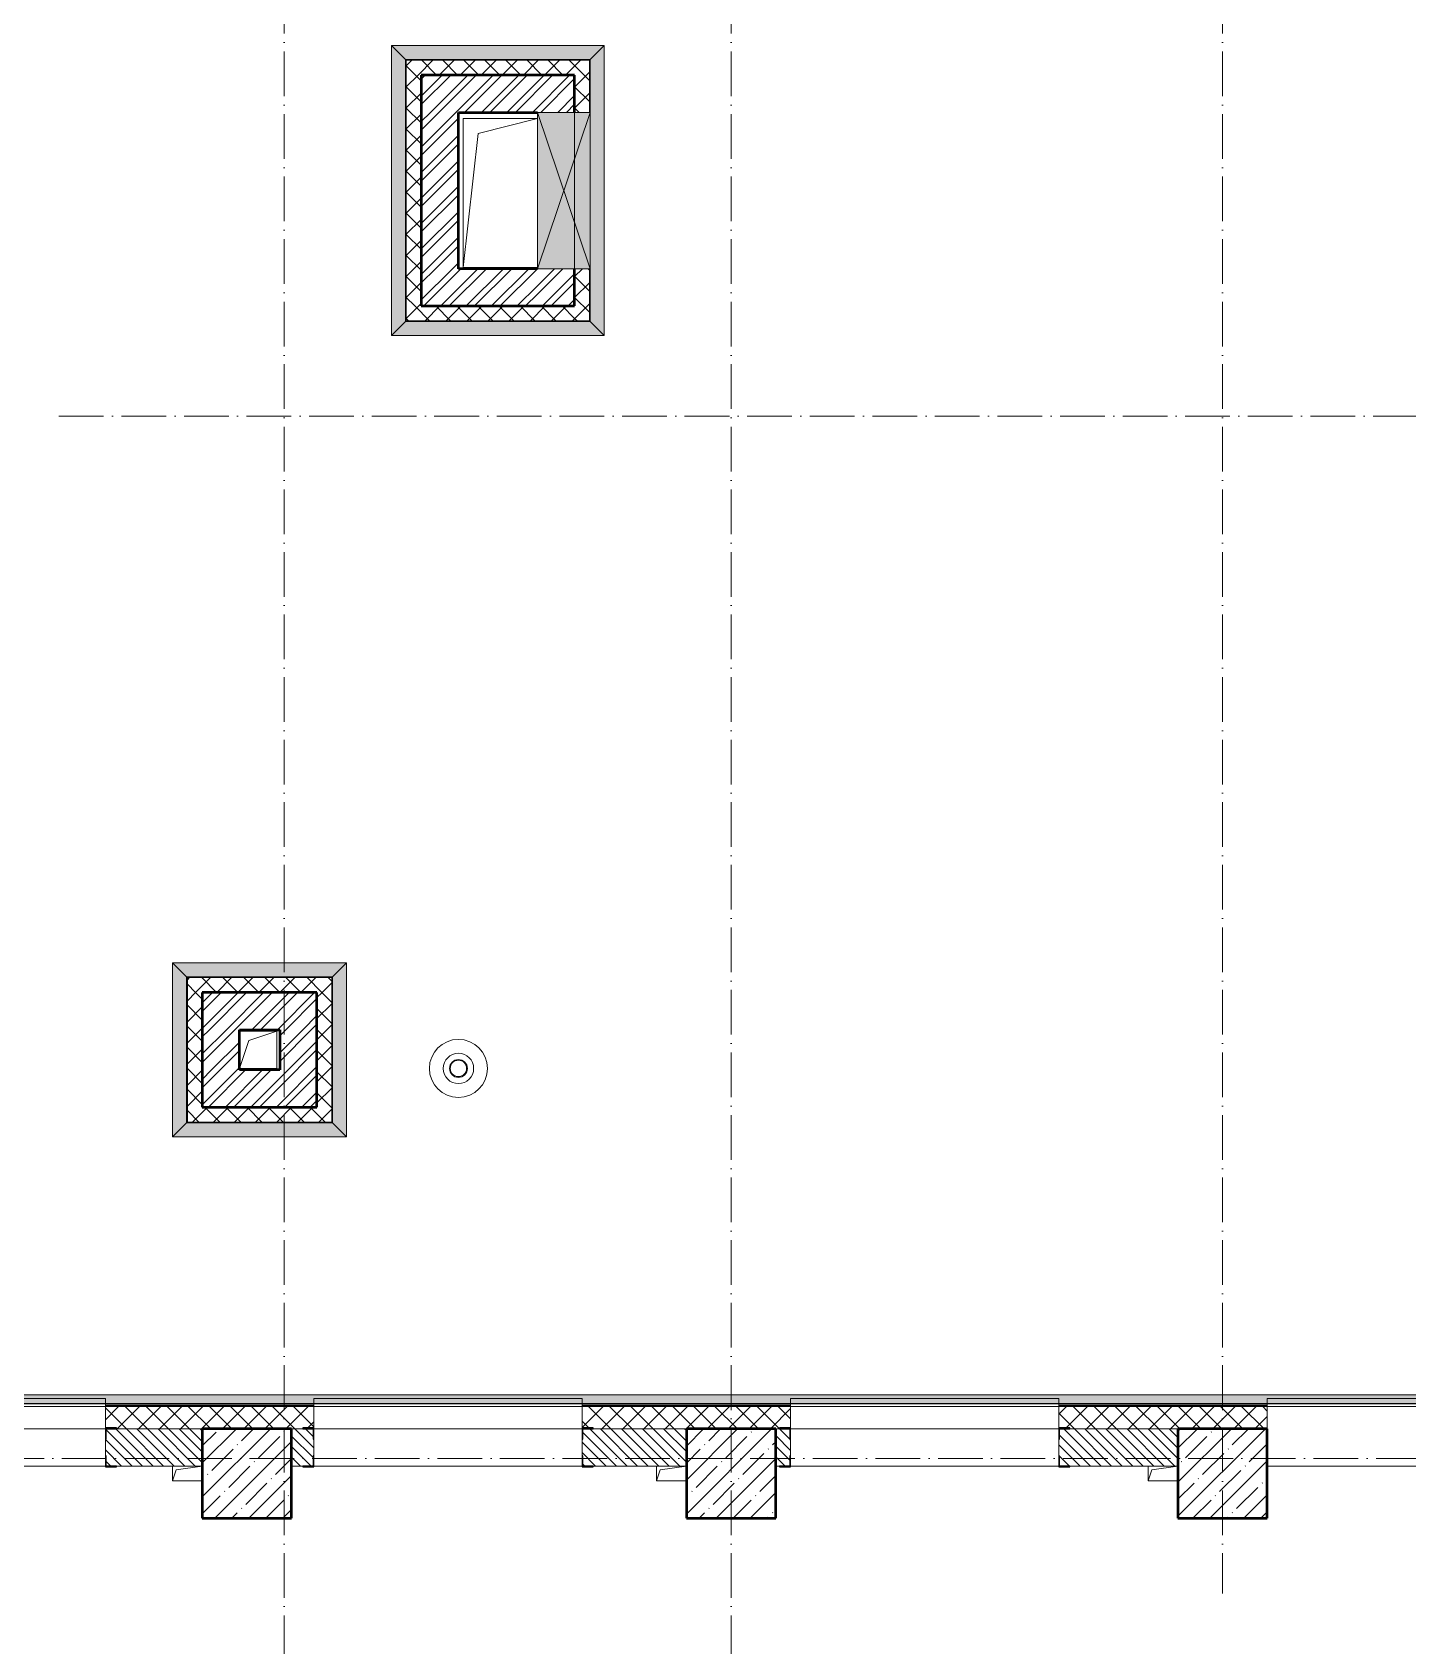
# Model space of a CAD drawing. Header units: millimetres. Extents: x -213536 to 1564669, y -45299 to 942238.
# Drawn here: x 18667 to 27901, y 525341 to 536175 of the extents above; entities that cross this region are included whole.
import ezdxf

# ---------------------------------------------------------------- set-up
doc = ezdxf.new("R2010")
doc.units = ezdxf.units.MM
doc.linetypes.add('50_200_ШТРИХ_1Т_ш5_п1_п1_', pattern=[700, 500, -100, 0, -100])
for name, color, linetype, lineweight in [('3.1) ЖБ окна 1.2 м', 102, 'Continuous', 30), ('A-DETL-GENF-OTLN', 7, 'Continuous', 9), ('A-FLOR-____-OTLN', 7, 'Continuous', 9), ('A-GENM-____-MCUT', 7, 'Continuous', 25), ('A-GENM-____-OTLN', 7, 'Continuous', 9), ('A-GENM-____-OTLN-1', 7, 'Continuous', 25), ('A-GLAZ-____-OTLN', 7, 'Continuous', 9), ('A-WALL-____-MCUT', 7, 'Continuous', 13), ('A-WALL-____-MCUT-1', 7, 'Continuous', 9), ('A-WALL-____-MCUT-2', 7, 'Continuous', 50), ('A-WALL-____-OTLN', 7, 'Continuous', 9), ('A-WALL-____-PATT-1', 7, 'Continuous', 9), ('A-WALL-FNSH-MCUT-1', 7, 'Continuous', 9), ('S-COLS-____-MCUT', 7, 'Continuous', 50), ('S-COLS-____-OTLN', 7, 'Continuous', 9), ('S-GRID-____-OTLN-1', 7, '50_200_ШТРИХ_1Т_ш5_п1_п1_', 9)]:
    doc.layers.add(name, color=color, linetype=linetype, lineweight=lineweight)
doc.layers.add('A-GLAZ-____-OTLN-1', color=7, linetype='Continuous', lineweight=9, true_color=0xc0c0c0)
pattern_1 = [(45, (-15591.66, 459015.94), (-70.71068, 70.71068), []), (135, (-15591.66, 459015.94), (-70.71068, -70.71068), [])]
pattern_2 = [(135, (-15591.663, 459015.94), (-35.35534, -35.35534), [])]
pattern_3 = [(45, (-15591.66, 459015.94), (-85.53659, 85.53659), []), (45, (-15534.64, 459015.94), (-85.53659, 85.53659), [])]

# ---------------------------------------------------------------- blocks, each defined once
blk = doc.blocks.new('BSC_Колонна _Прямоугольная - 600х600-V73-АР1_План отверстий 2 этажа в осях 1-64_Ю-ЯЯ')
at = {"layer": 'S-COLS-____-OTLN'}
h = blk.add_hatch(dxfattribs=at)
h.set_pattern_fill('FP_85', color=256, style=0, pattern_type=2)
h.set_pattern_definition([(45, (-35700, -67481.04), (-114.04925, 114.04925), []), (45, (-35585.95, -67481.04), (-114.04925, 114.04925), [201.613, -40.323, 3.353, -36.97])])
h.paths.add_polyline_path([(-300, -300), (300, -300), (300, 300), (-300, 300)], flags=0)
at = {"layer": 'S-COLS-____-MCUT'}
for p, q in [((300, 300), (-300, 300)), ((-300, 300), (-300, -300)), ((300, -300), (300, 300)), ((-300, -300), (300, -300))]:
    blk.add_line(p, q, dxfattribs=at)
blk = doc.blocks.new('BSC_Колонна _Прямоугольная - 600х600-V77-АР1_План отверстий 2 этажа в осях 1-64_Ю-ЯЯ')
at = {"layer": 'S-COLS-____-OTLN'}
h = blk.add_hatch(dxfattribs=at)
h.set_pattern_fill('FP_89', color=256, style=0, pattern_type=2)
h.set_pattern_definition([(45, (-38950, -67481.04), (-114.04925, 114.04925), []), (45, (-38835.95, -67481.04), (-114.04925, 114.04925), [201.613, -40.323, 3.353, -36.97])])
h.paths.add_polyline_path([(-300, -300), (300, -300), (300, 300), (-300, 300), (-300, 237)], flags=0)
at = {"layer": 'S-COLS-____-MCUT'}
for p, q in [((300, 300), (-300, 300)), ((-300, 300), (-300, -300)), ((300, -300), (300, 300)), ((-300, -300), (300, -300))]:
    blk.add_line(p, q, dxfattribs=at)
blk = doc.blocks.new('BSC_Колонна _Прямоугольная - 600х600-V85-АР1_План отверстий 2 этажа в осях 1-64_Ю-ЯЯ')
at = {"layer": 'S-COLS-____-OTLN'}
h = blk.add_hatch(dxfattribs=at)
h.set_pattern_fill('FP_98', color=256, style=0, pattern_type=2)
h.set_pattern_definition([(45, (-42250, -67481.04), (-114.04925, 114.04925), []), (45, (-42135.95, -67481.04), (-114.04925, 114.04925), [201.613, -40.323, 3.353, -36.97])])
h.paths.add_polyline_path([(-300, -300), (300, -300), (300, 300), (-300, 300)], flags=0)
at = {"layer": 'S-COLS-____-MCUT'}
for p, q in [((300, 300), (-300, 300)), ((-300, 300), (-300, -300)), ((300, -300), (300, 300)), ((-300, -300), (300, -300))]:
    blk.add_line(p, q, dxfattribs=at)
blk = doc.blocks.new('Фахверк_СКБ_Уголок - 250_1500-27508739-АР1_План отверстий 2 этажа в осях 1-64_Ю-ЯЯ')
at = {"layer": 'A-GENM-____-MCUT'}
for p, q in [((125, 181), (50, 181)), ((50, 181), (50, 175)), ((50, 175), (119, 175)), ((119, 175), (119, 106)), ((125, 106), (125, 181)), ((119, 106), (125, 106)), ((119, -75), (50, -75)), ((50, -75), (50, -81)), ((50, -81), (125, -81)), ((125, -6), (119, -6)), ((119, -6), (119, -75)), ((125, -81), (125, -6))]:
    blk.add_line(p, q, dxfattribs=at)
blk = doc.blocks.new('Фахверк_СКБ_Уголок - 250_1500_1-27508816-АР1_План отверстий 2 этажа в осях 1-64_Ю-ЯЯ')
at = {"layer": 'A-GENM-____-MCUT'}
for p, q in [((200, 181), (125, 181)), ((125, 181), (125, 106)), ((131, 106), (131, 175)), ((131, 175), (200, 175)), ((200, 175), (200, 181)), ((125, 106), (131, 106)), ((131, -6), (125, -6)), ((125, -6), (125, -81)), ((125, -81), (200, -81)), ((131, -75), (131, -6)), ((200, -75), (131, -75)), ((200, -81), (200, -75))]:
    blk.add_line(p, q, dxfattribs=at)
blk = doc.blocks.new('Отлив_СКБ - Отлив витража_СФТК-31884011-АР1_План отверстий 2 этажа в осях 1-64_Ю-ЯЯ')
at = {"layer": 'A-GLAZ-____-OTLN-1'}
for points in [[(1800, 2), (1800, 37), (0, 37), (0, 2), (1715, 2)], [(1715, 0), (1800, 0), (1800, 2), (0, 2), (0, 0)]]:
    blk.add_hatch(color=256, dxfattribs=at).paths.add_polyline_path(points, flags=0)
at = {"layer": 'A-GLAZ-____-OTLN'}
for p, q in [((0, 3), (0, 37)), ((1800, 37), (0, 37)), ((0, 2), (1800, 2)), ((1800, 37), (1800, 3)), ((1800, 0), (0, 0))]:
    blk.add_line(p, q, dxfattribs=at)
blk = doc.blocks.new('Кровельный аэратор - 143_Кровельный аэратор-15605992-АР1_План отверстий 2 этажа в осях 1-64_Ю-ЯЯ')
at = {"layer": 'A-GENM-____-OTLN'}
for radius, start, end in [(195, 360, 180), (195, 180, 360), (102, 360, 180), (102, 180, 360), (60, 360, 180), (60, 180, 360), (55, 360, 180), (55, 180, 360)]:
    blk.add_arc((0, 0), radius, start, end, dxfattribs=at)
blk = doc.blocks.new('AR_Отверстие прямоугольное _в плите_ - AR_Отверстие прямоугольное _в плите_-V173-АР1_План отверстий 2 этажа в осях 1-64_Ю-ЯЯ')
at = {"layer": 'A-GENM-____-OTLN'}
for p, q in [((-100, 50), (-100, -50)), ((-100, -50), (-75, 25)), ((-75, 25), (100, 50)), ((-100, -50), (100, -50))]:
    blk.add_line(p, q, dxfattribs=at)
blk = doc.blocks.new('AR_Отверстие прямоугольное _в плите_ - AR_Отверстие прямоугольное _в плите_-30458064-АР1_План отверстий 2 этажа в осях 1-64_Ю-ЯЯ')
at = {"layer": 'A-GENM-____-OTLN'}
for p, q in [((125, 125), (-125, 125)), ((-63, 63), (125, 125)), ((125, -125), (125, 125)), ((-125, -125), (-63, 63)), ((-125, -125), (125, -125))]:
    blk.add_line(p, q, dxfattribs=at)
blk = doc.blocks.new('AR_Отверстие прямоугольное _в плите_ - AR_Отверстие прямоугольное _в плите_-30552728-АР1_План отверстий 2 этажа в осях 1-64_Ю-ЯЯ')
at = {"layer": 'A-GENM-____-OTLN'}
for p, q in [((249, 500), (-250, 500)), ((-250, 500), (-250, -500)), ((-150, 400), (249, 500)), ((-250, -500), (-150, 400)), ((-250, -500), (249, -500))]:
    blk.add_line(p, q, dxfattribs=at)
blk = doc.blocks.new('AR_Отверстие прямоугольное _в стене__БезПР - AR_Отверстие прямоугольное _в стене__БезПР-31948034-АР1_План отверстий 2 этажа в осях 1-64_Ю-ЯЯ')
at = {"layer": 'A-GLAZ-____-OTLN'}
blk.add_hatch(color=256, dxfattribs=at).paths.add_polyline_path([(525, 230), (-525, 230), (-525, -125), (525, -125), (525, 211)], flags=0)
at = {"layer": 'A-DETL-GENF-OTLN'}
for p, q in [((-525, -125), (-525, 230)), ((-525, 230), (525, 230)), ((525, 230), (-525, -125)), ((-525, 230), (525, -125)), ((525, 230), (-525, 230)), ((-525, 230), (-525, -125)), ((525, 230), (525, -125)), ((525, -125), (525, 230)), ((525, -125), (-525, -125)), ((-525, -125), (525, -125))]:
    blk.add_line(p, q, dxfattribs=at)
at = {"layer": 'A-GLAZ-____-OTLN'}
blk.add_line((525, 125), (-525, 125), dxfattribs=at)
blk = doc.blocks.new('Отлив_СКБ1 - Отлив_Шахты-32497870-АР1_План отверстий 2 этажа в осях 1-64_Ю-ЯЯ')
at = {"layer": 'A-GLAZ-____-OTLN-1'}
blk.add_hatch(color=256, dxfattribs=at).paths.add_polyline_path([(969, -199), (873, -103), (873, -105), (-103, -105), (-103, -103), (-199, -199), (875, -199)], flags=0)
at = {"layer": 'A-GLAZ-____-OTLN'}
for p, q in [((-199, -199), (-103, -103)), ((873, -103), (969, -199)), ((-199, -199), (969, -199))]:
    blk.add_line(p, q, dxfattribs=at)
blk = doc.blocks.new('Отлив_СКБ1 - Отлив_Шахты-30185863-АР1_План отверстий 2 этажа в осях 1-64_Ю-ЯЯ')
at = {"layer": 'A-GLAZ-____-OTLN-1'}
blk.add_hatch(color=256, dxfattribs=at).paths.add_polyline_path([(1229, -199), (1133, -103), (1133, -105), (-103, -105), (-103, -103), (-199, -199), (1135, -199)], flags=0)
at = {"layer": 'A-GLAZ-____-OTLN'}
for p, q in [((-199, -199), (-103, -103)), ((1133, -103), (1229, -199)), ((-199, -199), (1229, -199))]:
    blk.add_line(p, q, dxfattribs=at)
blk = doc.blocks.new('Отлив_СКБ1 - Отлив_Шахты-32493152-АР1_План отверстий 2 этажа в осях 1-64_Ю-ЯЯ')
at = {"layer": 'A-GLAZ-____-OTLN-1'}
blk.add_hatch(color=256, dxfattribs=at).paths.add_polyline_path([(-199, -199), (1749, -199), (1653, -103), (1653, -105), (-103, -105), (-103, -103), (-105, -105)], flags=0)
at = {"layer": 'A-GLAZ-____-OTLN'}
for p, q in [((-199, -199), (-103, -103)), ((1653, -103), (1749, -199)), ((-199, -199), (1749, -199))]:
    blk.add_line(p, q, dxfattribs=at)
blk = doc.blocks.new('Отлив_СКБ1 - Отлив_Фасады на кровле-32719942-АР1_План отверстий 2 этажа в осях 1-64_Ю-ЯЯ')
at = {"layer": 'A-GLAZ-____-OTLN-1'}
blk.add_hatch(color=256, dxfattribs=at).paths.add_polyline_path([(18850, 170), (18850, 204), (20650, 204), (20650, 170), (21320, 170), (21320, 228), (228, 228), (170, 170), (2850, 170), (2850, 204), (4650, 204), (4650, 170), (6050, 170), (6050, 204), (7850, 204), (7850, 170), (9250, 170), (9250, 204), (11050, 204), (11050, 170), (12450, 170), (12450, 204), (14250, 204), (14250, 170), (15650, 170), (15650, 204), (17450, 204), (17450, 170), (18705, 170)], flags=0)
at = {"layer": 'A-GLAZ-____-OTLN'}
blk.add_line((21320, 228), (228, 228), dxfattribs=at)
blk = doc.blocks.new('2этаж')
at = {"layer": 'S-GRID-____-OTLN-1', "color": 251, "ltscale": 0.6, "true_color": 0x636466}
for p, q in [((20358.3, 549908.8), (20358.3, 511907.5)), ((23358.3, 549908.8), (23358.3, 511907.5)), ((26658.3, 549908.8), (26658.3, 525691.4)), ((18845.8, 533597), (88482.7, 533597)), ((88482.7, 526597), (-20260.4, 526597))]:
    blk.add_line(p, q, dxfattribs=at)

msp = doc.modelspace()

# ---------------------------------------------------------------- hatches: boundary and pattern name
at = {"layer": 'A-WALL-____-PATT-1'}
h = msp.add_hatch(dxfattribs=at)
h.set_pattern_fill('FP_1', color=256, style=0, pattern_type=2)
h.set_pattern_definition(pattern_1)
h.paths.add_polyline_path([(21510.7, 535887), (22408.3, 535887), (22408.3, 535987), (21178.3, 535987), (21178.3, 535887), (21278.3, 535887)], flags=0)
h = msp.add_hatch(dxfattribs=at)
h.set_pattern_fill('FP_1', color=256, style=0, pattern_type=2)
h.set_pattern_definition(pattern_1)
h.paths.add_polyline_path([(21178.3, 534337), (21278.3, 534337), (21278.3, 535887), (21178.3, 535887), (21178.3, 534402.7)], flags=0)
h = msp.add_hatch(dxfattribs=at)
h.set_pattern_fill('FP_3', color=256, style=0, pattern_type=2)
h.set_pattern_definition(pattern_3)
h.paths.add_polyline_path([(21528.3, 535637), (22308.3, 535637), (22308.3, 535887), (21278.3, 535887), (21278.3, 535637), (21510.7, 535637)], flags=0)
h = msp.add_hatch(dxfattribs=at)
h.set_pattern_fill('FP_1', color=256, style=0, pattern_type=2)
h.set_pattern_definition(pattern_1)
h.paths.add_polyline_path([(22408.3, 534237), (22408.3, 534587), (22308.3, 534587), (22308.3, 534237), (22394.4, 534237)], flags=0)
h.paths.add_polyline_path([(22308.3, 535637), (22408.3, 535637), (22408.3, 535887), (22308.3, 535887)], flags=0)
h = msp.add_hatch(dxfattribs=at)
h.set_pattern_fill('FP_3', color=256, style=0, pattern_type=2)
h.set_pattern_definition(pattern_3)
h.paths.add_polyline_path([(21510.7, 534587), (21528.3, 534587), (21528.3, 535637), (21278.3, 535637), (21278.3, 534587)], flags=0)
h = msp.add_hatch(dxfattribs=at)
h.set_pattern_fill('FP_3', color=256, style=0, pattern_type=2)
h.set_pattern_definition(pattern_3)
h.paths.add_polyline_path([(21510.7, 534337), (22058.3, 534337), (22058.3, 534587), (21278.3, 534587), (21278.3, 534337)], flags=0)
h = msp.add_hatch(dxfattribs=at)
h.set_pattern_fill('FP_3', color=256, style=0, pattern_type=2)
h.set_pattern_definition(pattern_3)
h.paths.add_polyline_path([(22308.3, 534337), (22308.3, 534587), (22058.3, 534587), (22058.3, 534337)], flags=0)
h = msp.add_hatch(dxfattribs=at)
h.set_pattern_fill('FP_1', color=256, style=0, pattern_type=2)
h.set_pattern_definition(pattern_1)
h.paths.add_polyline_path([(22308.3, 534237), (22308.3, 534337), (21178.3, 534337), (21178.3, 534237), (21952.5, 534237)], flags=0)
h = msp.add_hatch(dxfattribs=at)
h.set_pattern_fill('FP_1', color=256, style=0, pattern_type=2)
h.set_pattern_definition(pattern_1)
h.paths.add_polyline_path([(20678.3, 529727), (20678.3, 529827), (19708.3, 529827), (19708.3, 529727), (20626.9, 529727)], flags=0)
h = msp.add_hatch(dxfattribs=at)
h.set_pattern_fill('FP_1', color=256, style=0, pattern_type=2)
h.set_pattern_definition(pattern_1)
h.paths.add_polyline_path([(19808.3, 528957), (19808.3, 529727), (19708.3, 529727), (19708.3, 528957), (19743.2, 528957)], flags=0)
h = msp.add_hatch(dxfattribs=at)
h.set_pattern_fill('FP_3', color=256, style=0, pattern_type=2)
h.set_pattern_definition(pattern_3)
h.paths.add_polyline_path([(20058.3, 529477), (20578.3, 529477), (20578.3, 529727), (19808.3, 529727), (19808.3, 529477)], flags=0)
h = msp.add_hatch(dxfattribs=at)
h.set_pattern_fill('FP_1', color=256, style=0, pattern_type=2)
h.set_pattern_definition(pattern_1)
h.paths.add_polyline_path([(20678.3, 528857), (20678.3, 529727), (20578.3, 529727), (20578.3, 528857), (20626.9, 528857)], flags=0)
h = msp.add_hatch(dxfattribs=at)
h.set_pattern_fill('FP_3', color=256, style=0, pattern_type=2)
h.set_pattern_definition(pattern_3)
h.paths.add_polyline_path([(20058.3, 529207), (20058.3, 529477), (19808.3, 529477), (19808.3, 529207)], flags=0)
h = msp.add_hatch(dxfattribs=at)
h.set_pattern_fill('FP_3', color=256, style=0, pattern_type=2)
h.set_pattern_definition(pattern_3)
h.paths.add_polyline_path([(20578.3, 528957), (20578.3, 529477), (20328.3, 529477), (20328.3, 528957)], flags=0)
h = msp.add_hatch(dxfattribs=at)
h.set_pattern_fill('FP_3', color=256, style=0, pattern_type=2)
h.set_pattern_definition(pattern_3)
h.paths.add_polyline_path([(19808.3, 528957), (20328.3, 528957), (20328.3, 529207), (19808.3, 529207), (19808.3, 529155.8)], flags=0)
h = msp.add_hatch(dxfattribs=at)
h.set_pattern_fill('FP_1', color=256, style=0, pattern_type=2)
h.set_pattern_definition(pattern_1)
h.paths.add_polyline_path([(19743.2, 528857), (20578.3, 528857), (20578.3, 528957), (19708.3, 528957), (19708.3, 528857)], flags=0)
h = msp.add_hatch(dxfattribs=at)
h.set_pattern_fill('FP_1', color=256, style=0, pattern_type=2)
h.set_pattern_definition(pattern_1)
h.paths.add_polyline_path([(29608.3, 526797), (29623.3, 526797), (29623.3, 526947), (28758.3, 526947), (28758.3, 526797), (29464.4, 526797)], flags=0)
h.paths.add_polyline_path([(25929.4, 526797), (26958.3, 526797), (26958.3, 526947), (25558.3, 526947), (25558.3, 526803), (25633.3, 526803), (25633.3, 526797)], flags=0)
h.paths.add_polyline_path([(23658.3, 526797), (23683.3, 526797), (23683.3, 526803), (23758.3, 526803), (23758.3, 526947), (22358.3, 526947), (22358.3, 526803), (22433.3, 526803), (22433.3, 526797), (23278.2, 526797)], flags=0)
h.paths.add_polyline_path([(19743.2, 526797), (20483.3, 526797), (20483.3, 526803), (20558.3, 526803), (20558.3, 526947), (19158.3, 526947), (19158.3, 526803), (19233.3, 526803), (19233.3, 526797)], flags=0)
h.paths.add_polyline_path([(17283.3, 526797), (17283.3, 526803), (17358.3, 526803), (17358.3, 526947), (15958.3, 526947), (15958.3, 526803), (16033.3, 526803), (16033.3, 526797), (17091.9, 526797)], flags=0)
h.paths.add_polyline_path([(14083.3, 526797), (14083.3, 526803), (14158.3, 526803), (14158.3, 526947), (12758.3, 526947), (12758.3, 526803), (12833.3, 526803), (12833.3, 526797), (13658.3, 526797)], flags=0)
h.paths.add_polyline_path([(10883.3, 526797), (10883.3, 526803), (10958.3, 526803), (10958.3, 526947), (8108.3, 526947), (8108.3, 526797), (9138.2, 526797)], flags=0)
h = msp.add_hatch(dxfattribs=at)
h.set_pattern_fill('FP_6', color=256, style=0, pattern_type=2)
h.set_pattern_definition(pattern_2)
h.paths.add_polyline_path([(19743.2, 526547), (19808.3, 526547), (19808.3, 526797), (19164.3, 526797), (19164.3, 526728), (19158.3, 526728), (19158.3, 526616), (19164.3, 526616), (19164.3, 526547), (19233.3, 526547)], flags=0)
h.paths.add_polyline_path([(17091.9, 526547), (17352.3, 526547), (17352.3, 526616), (17358.3, 526616), (17358.3, 526728), (17352.3, 526728), (17352.3, 526797), (16808.3, 526797), (16808.3, 526547)], flags=0)
h = msp.add_hatch(dxfattribs=at)
h.set_pattern_fill('FP_6', color=256, style=0, pattern_type=2)
h.set_pattern_definition(pattern_2)
h.paths.add_polyline_path([(22394.4, 526547), (23058.3, 526547), (23058.3, 526797), (22364.3, 526797), (22364.3, 526728), (22358.3, 526728), (22358.3, 526616), (22364.3, 526616), (22364.3, 526547)], flags=0)
h.paths.add_polyline_path([(20552.3, 526547), (20552.3, 526616), (20558.3, 526616), (20558.3, 526728), (20552.3, 526728), (20552.3, 526797), (20408.3, 526797), (20408.3, 526547), (20483.3, 526547)], flags=0)
h = msp.add_hatch(dxfattribs=at)
h.set_pattern_fill('FP_6', color=256, style=0, pattern_type=2)
h.set_pattern_definition(pattern_2)
h.paths.add_polyline_path([(25564.3, 526547), (26358.3, 526547), (26358.3, 526797), (25564.3, 526797), (25564.3, 526728), (25558.3, 526728), (25558.3, 526616), (25564.3, 526616), (25564.3, 526548.9)], flags=0)
h.paths.add_polyline_path([(23683.3, 526547), (23752.3, 526547), (23752.3, 526616), (23758.3, 526616), (23758.3, 526728), (23752.3, 526728), (23752.3, 526797), (23658.3, 526797), (23658.3, 526547)], flags=0)

# ---------------------------------------------------------------- linework, layer by layer
at = {"layer": 'A-FLOR-____-OTLN'}
for p, q in [((21559.6, 535595.2), (22058.3, 535595.2)), ((21559.6, 534595.2), (21559.6, 535595.2)), ((22058.3, 534595.2), (21559.6, 534595.2)), ((20058.3, 529467), (20308.3, 529467)), ((20308.3, 529467), (20308.3, 529217)), ((20308.3, 529217), (20058.3, 529217))]:
    msp.add_line(p, q, dxfattribs=at)
at = {"layer": 'A-WALL-____-MCUT'}
for p, q in [((19233.3, 526797), (19808.3, 526797)), ((20408.3, 526797), (20483.3, 526797)), ((22433.3, 526797), (23058.3, 526797)), ((23658.3, 526797), (23683.3, 526797)), ((25633.3, 526797), (26358.3, 526797)), ((19158.3, 526728), (19158.3, 526616)), ((20558.3, 526616), (20558.3, 526728)), ((22358.3, 526728), (22358.3, 526616)), ((23758.3, 526616), (23758.3, 526728)), ((25558.3, 526728), (25558.3, 526616)), ((19233.3, 526547), (19808.3, 526547)), ((20408.3, 526547), (20483.3, 526547)), ((22433.3, 526547), (23058.3, 526547)), ((23658.3, 526547), (23683.3, 526547)), ((25633.3, 526547), (26358.3, 526547))]:
    msp.add_line(p, q, dxfattribs=at)
at = {"layer": 'A-WALL-____-MCUT-1'}
for p, q in [((21175.3, 535992), (21173.3, 535992)), ((21173.3, 535992), (21173.3, 535990)), ((22413.3, 535990), (21173.3, 535990)), ((21173.3, 535987), (21175.3, 535987)), ((21175.3, 535992), (21175.3, 534232)), ((22408.3, 535987), (21178.3, 535987)), ((21178.3, 535987), (21178.3, 534237)), ((22408.3, 535637), (22408.3, 535987)), ((22413.3, 535992), (22411.3, 535992)), ((22411.3, 535637), (22411.3, 535992)), ((22413.3, 535987), (22411.3, 535987)), ((22413.3, 535990), (22413.3, 535992)), ((22408.3, 534237), (22408.3, 534587)), ((22411.3, 534232), (22411.3, 534587)), ((21175.3, 534237), (21173.3, 534237)), ((21173.3, 534234), (22413.3, 534234)), ((21173.3, 534234), (21173.3, 534232)), ((21173.3, 534232), (21175.3, 534232)), ((21178.3, 534237), (22408.3, 534237)), ((22408.3, 534234), (22408.3, 534232)), ((22411.3, 534232), (22413.3, 534232)), ((22413.3, 534232), (22413.3, 534234)), ((19705.3, 529832), (19703.3, 529832)), ((19703.3, 529832), (19703.3, 529830)), ((20683.3, 529830), (19703.3, 529830)), ((19703.3, 529827), (19705.3, 529827)), ((19705.3, 529832), (19705.3, 528852)), ((20678.3, 529827), (19708.3, 529827)), ((19708.3, 529827), (19708.3, 528857)), ((20678.3, 528857), (20678.3, 529827)), ((20683.3, 529832), (20681.3, 529832)), ((20681.3, 528852), (20681.3, 529832)), ((20681.3, 529827), (20683.3, 529827)), ((20683.3, 529830), (20683.3, 529832)), ((19705.3, 528857), (19703.3, 528857)), ((19703.3, 528854), (20683.3, 528854)), ((19703.3, 528854), (19703.3, 528852)), ((19703.3, 528852), (19705.3, 528852)), ((19708.3, 528857), (20678.3, 528857)), ((20678.3, 528854), (20678.3, 528852)), ((20681.3, 528852), (20683.3, 528852)), ((20683.3, 528852), (20683.3, 528854)), ((20558.3, 526959), (19158.3, 526959)), ((20558.3, 526953), (19158.3, 526953)), ((20558.3, 526947), (19158.3, 526947)), ((19158.3, 526947), (19158.3, 526803)), ((20558.3, 526803), (20558.3, 526947)), ((23758.3, 526959), (22358.3, 526959)), ((23758.3, 526953), (22358.3, 526953)), ((22358.3, 526947), (22358.3, 526947)), ((22358.3, 526947), (22358.3, 526803)), ((23758.3, 526803), (23758.3, 526947)), ((26958.3, 526959), (25558.3, 526959)), ((26958.3, 526953), (25558.3, 526953)), ((25558.3, 526947), (25558.3, 526947)), ((25558.3, 526947), (25558.3, 526803)), ((26958.3, 526797), (26958.3, 526947))]:
    msp.add_line(p, q, dxfattribs=at)
at = {"layer": 'A-WALL-____-MCUT-2'}
for p, q in [((22308.3, 535887), (21278.3, 535887)), ((21278.3, 535887), (21278.3, 534337)), ((22308.3, 535637), (22308.3, 535887)), ((21528.3, 535637), (22058.3, 535637)), ((21528.3, 534587), (21528.3, 535637)), ((22058.3, 534587), (21528.3, 534587)), ((22308.3, 534337), (22308.3, 534587)), ((21278.3, 534337), (22308.3, 534337)), ((20578.3, 529727), (19808.3, 529727)), ((19808.3, 529727), (19808.3, 528957)), ((20578.3, 528957), (20578.3, 529727)), ((20058.3, 529477), (20328.3, 529477)), ((20058.3, 529207), (20058.3, 529477)), ((20328.3, 529477), (20328.3, 529207)), ((20328.3, 529207), (20058.3, 529207)), ((19808.3, 528957), (20578.3, 528957))]:
    msp.add_line(p, q, dxfattribs=at)
at = {"layer": 'A-WALL-____-OTLN'}
for p, q in [((17358.3, 526947), (19158.3, 526947)), ((20558.3, 526947), (22358.3, 526947)), ((23758.3, 526947), (25558.3, 526947)), ((26958.3, 526947), (28758.3, 526947)), ((19158.3, 526797), (17358.3, 526797)), ((22358.3, 526797), (20558.3, 526797)), ((25558.3, 526797), (23758.3, 526797)), ((19158.3, 526547), (17358.3, 526547)), ((22358.3, 526547), (20558.3, 526547)), ((25558.3, 526547), (23758.3, 526547)), ((28758.3, 526547), (26958.3, 526547))]:
    msp.add_line(p, q, dxfattribs=at)
at = {"layer": 'A-WALL-FNSH-MCUT-1'}
for p, q in [((21173.3, 535990), (21173.3, 534234)), ((22411.3, 535992), (21175.3, 535992)), ((22413.3, 535637), (22413.3, 535990)), ((22413.3, 534234), (22413.3, 534587)), ((21278.3, 534337), (21278.3, 534337)), ((21175.3, 534232), (22411.3, 534232)), ((19703.3, 529830), (19703.3, 528854)), ((20681.3, 529832), (19705.3, 529832)), ((20683.3, 528854), (20683.3, 529830)), ((19705.3, 528852), (20681.3, 528852)), ((20558.3, 526967), (19158.3, 526967)), ((19158.3, 526967), (19158.3, 526947)), ((20558.3, 526947), (20558.3, 526967)), ((23758.3, 526967), (22358.3, 526967)), ((22358.3, 526967), (22358.3, 526947)), ((22358.3, 526947), (23758.3, 526947)), ((23758.3, 526947), (23758.3, 526967)), ((26958.3, 526967), (25558.3, 526967)), ((25558.3, 526967), (25558.3, 526947)), ((25558.3, 526947), (26958.3, 526947)), ((26958.3, 526947), (26958.3, 526967))]:
    msp.add_line(p, q, dxfattribs=at)

# ---------------------------------------------------------------- block references
at = {"layer": '3.1) ЖБ окна 1.2 м'}
msp.add_blockref('2этаж', (0, 0), dxfattribs=at)
at = {"layer": 'A-GENM-____-OTLN'}
for name, p in [('AR_Отверстие прямоугольное _в плите_ - AR_Отверстие прямоугольное _в плите_-30552728-АР1_План отверстий 2 этажа в осях 1-64_Ю-ЯЯ', (21809.6, 535095.2)), ('AR_Отверстие прямоугольное _в плите_ - AR_Отверстие прямоугольное _в плите_-30458064-АР1_План отверстий 2 этажа в осях 1-64_Ю-ЯЯ', (20183.3, 529342)), ('Кровельный аэратор - 143_Кровельный аэратор-15605992-АР1_План отверстий 2 этажа в осях 1-64_Ю-ЯЯ', (21528.3, 529217)), ('AR_Отверстие прямоугольное _в плите_ - AR_Отверстие прямоугольное _в плите_-V173-АР1_План отверстий 2 этажа в осях 1-64_Ю-ЯЯ', (19708.3, 526497)), ('AR_Отверстие прямоугольное _в плите_ - AR_Отверстие прямоугольное _в плите_-V173-АР1_План отверстий 2 этажа в осях 1-64_Ю-ЯЯ', (22958.3, 526497)), ('AR_Отверстие прямоугольное _в плите_ - AR_Отверстие прямоугольное _в плите_-V173-АР1_План отверстий 2 этажа в осях 1-64_Ю-ЯЯ', (26258.3, 526497))]:
    msp.add_blockref(name, p, dxfattribs=at)
at = {"layer": 'A-GENM-____-OTLN-1', "rotation": 180}
for name, p in [('Фахверк_СКБ_Уголок - 250_1500-27508739-АР1_План отверстий 2 этажа в осях 1-64_Ю-ЯЯ', (19283.3, 526722)), ('Фахверк_СКБ_Уголок - 250_1500_1-27508816-АР1_План отверстий 2 этажа в осях 1-64_Ю-ЯЯ', (20683.3, 526722)), ('Фахверк_СКБ_Уголок - 250_1500-27508739-АР1_План отверстий 2 этажа в осях 1-64_Ю-ЯЯ', (22483.3, 526722)), ('Фахверк_СКБ_Уголок - 250_1500_1-27508816-АР1_План отверстий 2 этажа в осях 1-64_Ю-ЯЯ', (23883.3, 526722)), ('Фахверк_СКБ_Уголок - 250_1500-27508739-АР1_План отверстий 2 этажа в осях 1-64_Ю-ЯЯ', (25683.3, 526722))]:
    msp.add_blockref(name, p, dxfattribs=at)
at = {"layer": 'A-GLAZ-____-OTLN'}
for name, p, rotation in [('Отлив_СКБ1 - Отлив_Шахты-30185863-АР1_План отверстий 2 этажа в осях 1-64_Ю-ЯЯ', (22308.3, 535887), 180), ('Отлив_СКБ1 - Отлив_Шахты-32493152-АР1_План отверстий 2 этажа в осях 1-64_Ю-ЯЯ', (21278.3, 535887), 269.9999999999998), ('Отлив_СКБ1 - Отлив_Шахты-32493152-АР1_План отверстий 2 этажа в осях 1-64_Ю-ЯЯ', (22308.3, 534337), 89.99999999999984), ('AR_Отверстие прямоугольное _в стене__БезПР - AR_Отверстие прямоугольное _в стене__БезПР-31948034-АР1_План отверстий 2 этажа в осях 1-64_Ю-ЯЯ', (22183.3, 535112), 270), ('Отлив_СКБ1 - Отлив_Шахты-32497870-АР1_План отверстий 2 этажа в осях 1-64_Ю-ЯЯ', (19808.3, 529727), 270), ('Отлив_СКБ1 - Отлив_Шахты-32497870-АР1_План отверстий 2 этажа в осях 1-64_Ю-ЯЯ', (20578.3, 529727), 180), ('Отлив_СКБ1 - Отлив_Шахты-32497870-АР1_План отверстий 2 этажа в осях 1-64_Ю-ЯЯ', (20578.3, 528957), 90)]:
    msp.add_blockref(name, p, dxfattribs=dict(at, rotation=rotation))
for name, p in [('Отлив_СКБ1 - Отлив_Шахты-30185863-АР1_План отверстий 2 этажа в осях 1-64_Ю-ЯЯ', (21278.3, 534337)), ('Отлив_СКБ1 - Отлив_Шахты-32497870-АР1_План отверстий 2 этажа в осях 1-64_Ю-ЯЯ', (19808.3, 528957)), ('Отлив_СКБ1 - Отлив_Фасады на кровле-32719942-АР1_План отверстий 2 этажа в осях 1-64_Ю-ЯЯ', (8108.3, 526797)), ('Отлив_СКБ - Отлив витража_СФТК-31884011-АР1_План отверстий 2 этажа в осях 1-64_Ю-ЯЯ', (17358.3, 526964)), ('Отлив_СКБ - Отлив витража_СФТК-31884011-АР1_План отверстий 2 этажа в осях 1-64_Ю-ЯЯ', (20558.3, 526964)), ('Отлив_СКБ - Отлив витража_СФТК-31884011-АР1_План отверстий 2 этажа в осях 1-64_Ю-ЯЯ', (23758.3, 526964)), ('Отлив_СКБ - Отлив витража_СФТК-31884011-АР1_План отверстий 2 этажа в осях 1-64_Ю-ЯЯ', (26958.3, 526964))]:
    msp.add_blockref(name, p, dxfattribs=at)
at = {"layer": 'S-COLS-____-OTLN'}
for name, p in [('BSC_Колонна _Прямоугольная - 600х600-V73-АР1_План отверстий 2 этажа в осях 1-64_Ю-ЯЯ', (20108.3, 526497)), ('BSC_Колонна _Прямоугольная - 600х600-V77-АР1_План отверстий 2 этажа в осях 1-64_Ю-ЯЯ', (23358.3, 526497)), ('BSC_Колонна _Прямоугольная - 600х600-V85-АР1_План отверстий 2 этажа в осях 1-64_Ю-ЯЯ', (26658.3, 526497))]:
    msp.add_blockref(name, p, dxfattribs=at)

doc.saveas('drawing.dxf')
